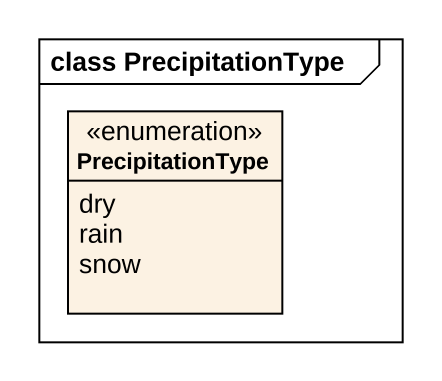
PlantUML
@startuml
mainframe class PrecipitationType
hide circle
hide empty members
enum PrecipitationType {
  dry
  rain
  snow
}
@enduml
